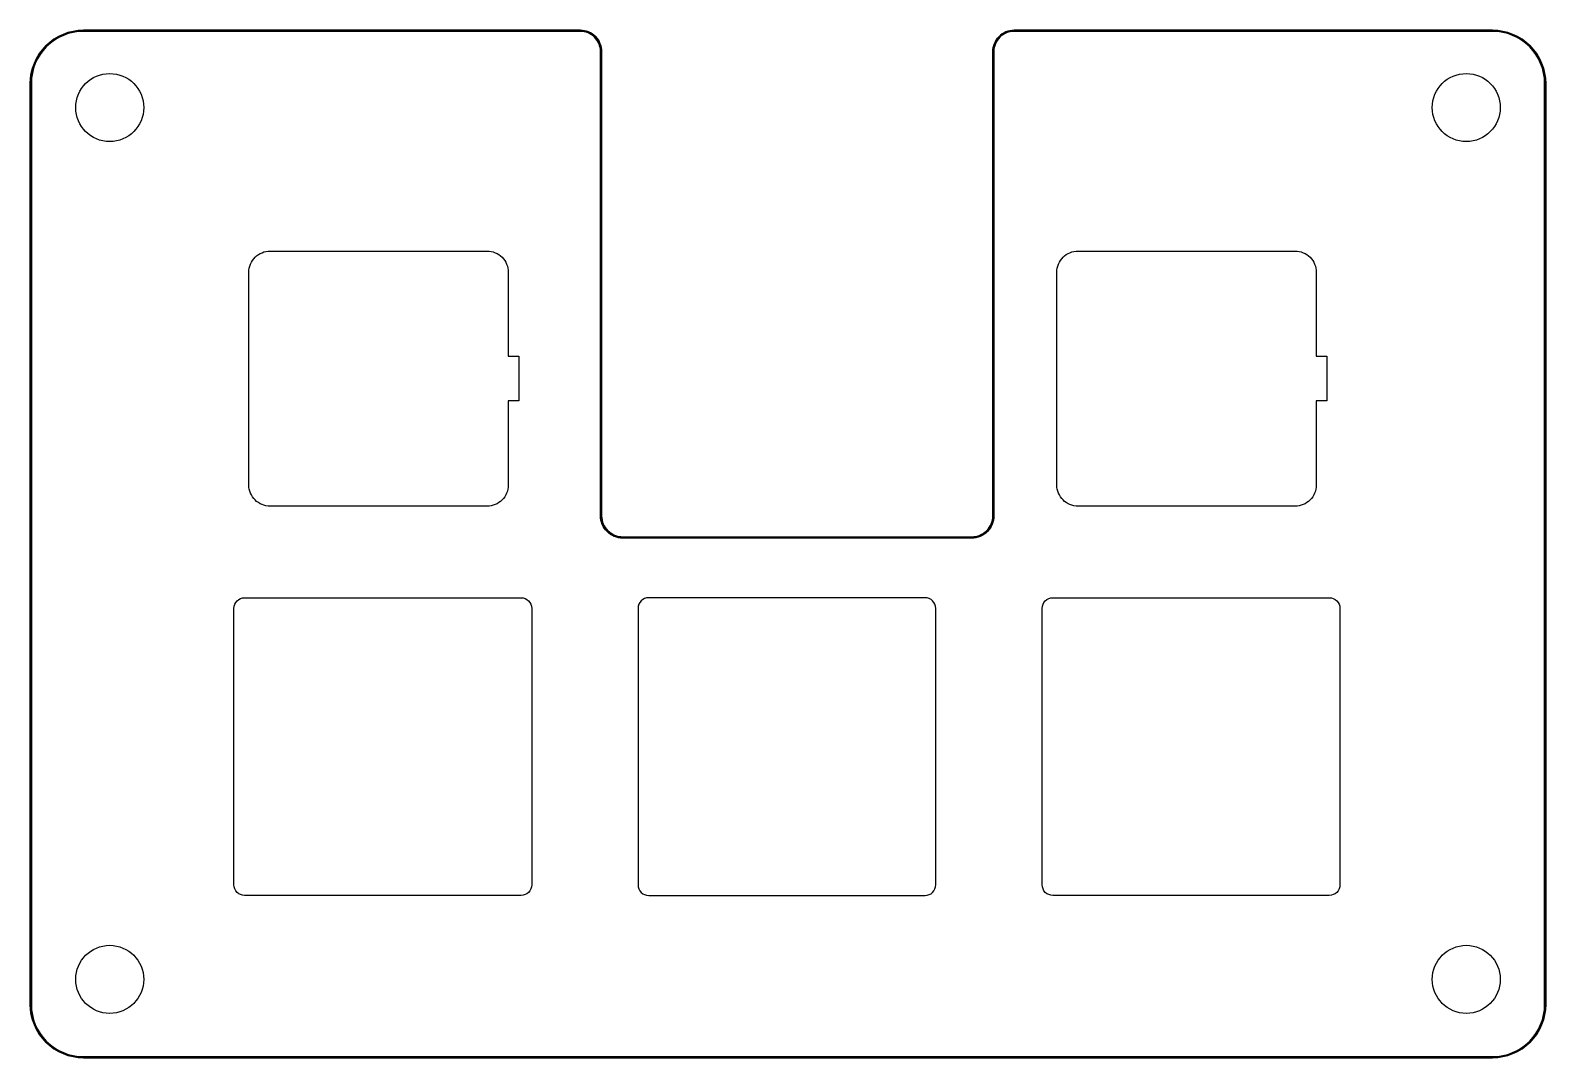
# Model space of a CAD drawing. Header units: millimetres. Extents: x -31.4 to 39.9, y -28.8 to 19.5.
import ezdxf

# ---------------------------------------------------------------- set-up
doc = ezdxf.new("R2010")
doc.units = ezdxf.units.MM
doc.layers.get('0').update_dxf_attribs({"linetype": 'CONTINUOUS'})

msp = doc.modelspace()

# ---------------------------------------------------------------- linework, layer by layer
for points in [[(-28.881, 19.522, 0.414214), (-31.381, 17.022, -0.414214)], [(-31.331, -26.293, 0.414214), (-28.881, -28.743), (37.389, -28.743, 0.414214), (39.839, -26.293), (39.839, 17.022, 0.414214), (37.389, 19.472), (14.888, 19.472, 0.414214), (13.938, 18.522), (13.938, -3.311, -0.414214), (12.888, -4.361), (-3.512, -4.361, -0.414214), (-4.562, -3.311), (-4.562, 18.522, 0.414214), (-5.512, 19.472), (-28.881, 19.472, 0.414214), (-31.331, 17.022)], [(-4.512, 18.522, 0.414214), (-5.512, 19.522, -0.414214)], [(14.888, 19.522, 0.414214), (13.888, 18.522, -0.414214)], [(39.889, 17.022, 0.414214), (37.389, 19.522, -0.414214)], [(-20.101, 9.141), (-9.901, 9.141, -0.414214), (-8.901, 8.141), (-8.901, 4.191), (-8.401, 4.191), (-8.401, 2.091), (-8.901, 2.091), (-8.901, -1.859, -0.414214), (-9.901, -2.859), (-20.101, -2.859, -0.414214), (-21.101, -1.859), (-21.101, 8.141, -0.414214)], [(17.899, 9.141), (28.099, 9.141, -0.414214), (29.099, 8.141), (29.099, 4.191), (29.599, 4.191), (29.599, 2.091), (29.099, 2.091), (29.099, -1.859, -0.414214), (28.099, -2.859), (17.899, -2.859, -0.414214), (16.899, -1.859), (16.899, 8.141, -0.414214)], [(-4.512, -3.311, 0.414214), (-3.512, -4.311, -0.414214)], [(12.888, -4.311, 0.414214), (13.888, -3.311, -0.414214)], [(-21.301, -7.164), (-8.301, -7.164, -0.414214), (-7.801, -7.664), (-7.801, -20.664, -0.414214), (-8.301, -21.164), (-21.301, -21.164, -0.414214), (-21.801, -20.664), (-21.801, -7.664, -0.414214)], [(10.704, -21.164, 0.414214), (11.204, -20.664), (11.204, -7.664, 0.414214), (10.704, -7.164), (-2.296, -7.164, 0.414214), (-2.796, -7.664), (-2.796, -20.664, 0.414214), (-2.296, -21.164)], [(16.71, -7.164), (29.71, -7.164, -0.414214), (30.21, -7.664), (30.21, -20.664, -0.414214), (29.71, -21.164), (16.71, -21.164, -0.414214), (16.21, -20.664), (16.21, -7.664, -0.414214)], [(-31.381, -26.293, 0.414214), (-28.881, -28.793, -0.414214)], [(37.389, -28.793, 0.414214), (39.889, -26.293, -0.414214)]]:
    msp.add_lwpolyline(points, format="xyb", close=True)
for points in [[(-5.512, 19.522), (-28.881, 19.522)], [(37.389, 19.522), (14.888, 19.522)], [(-4.512, -3.311), (-4.512, 18.522)], [(13.888, 18.522), (13.888, -3.311)], [(-31.381, 17.022), (-31.381, -26.293)], [(39.889, -26.293), (39.889, 17.022)], [(12.888, -4.311), (-3.512, -4.311)], [(-28.881, -28.793), (37.389, -28.793)]]:
    msp.add_lwpolyline(points, close=True)
for centre in [(-27.646, 15.891), (36.154, 15.891), (-27.646, -25.109), (36.154, -25.109)]:
    msp.add_circle(centre, 1.6)

doc.saveas('drawing.dxf')
